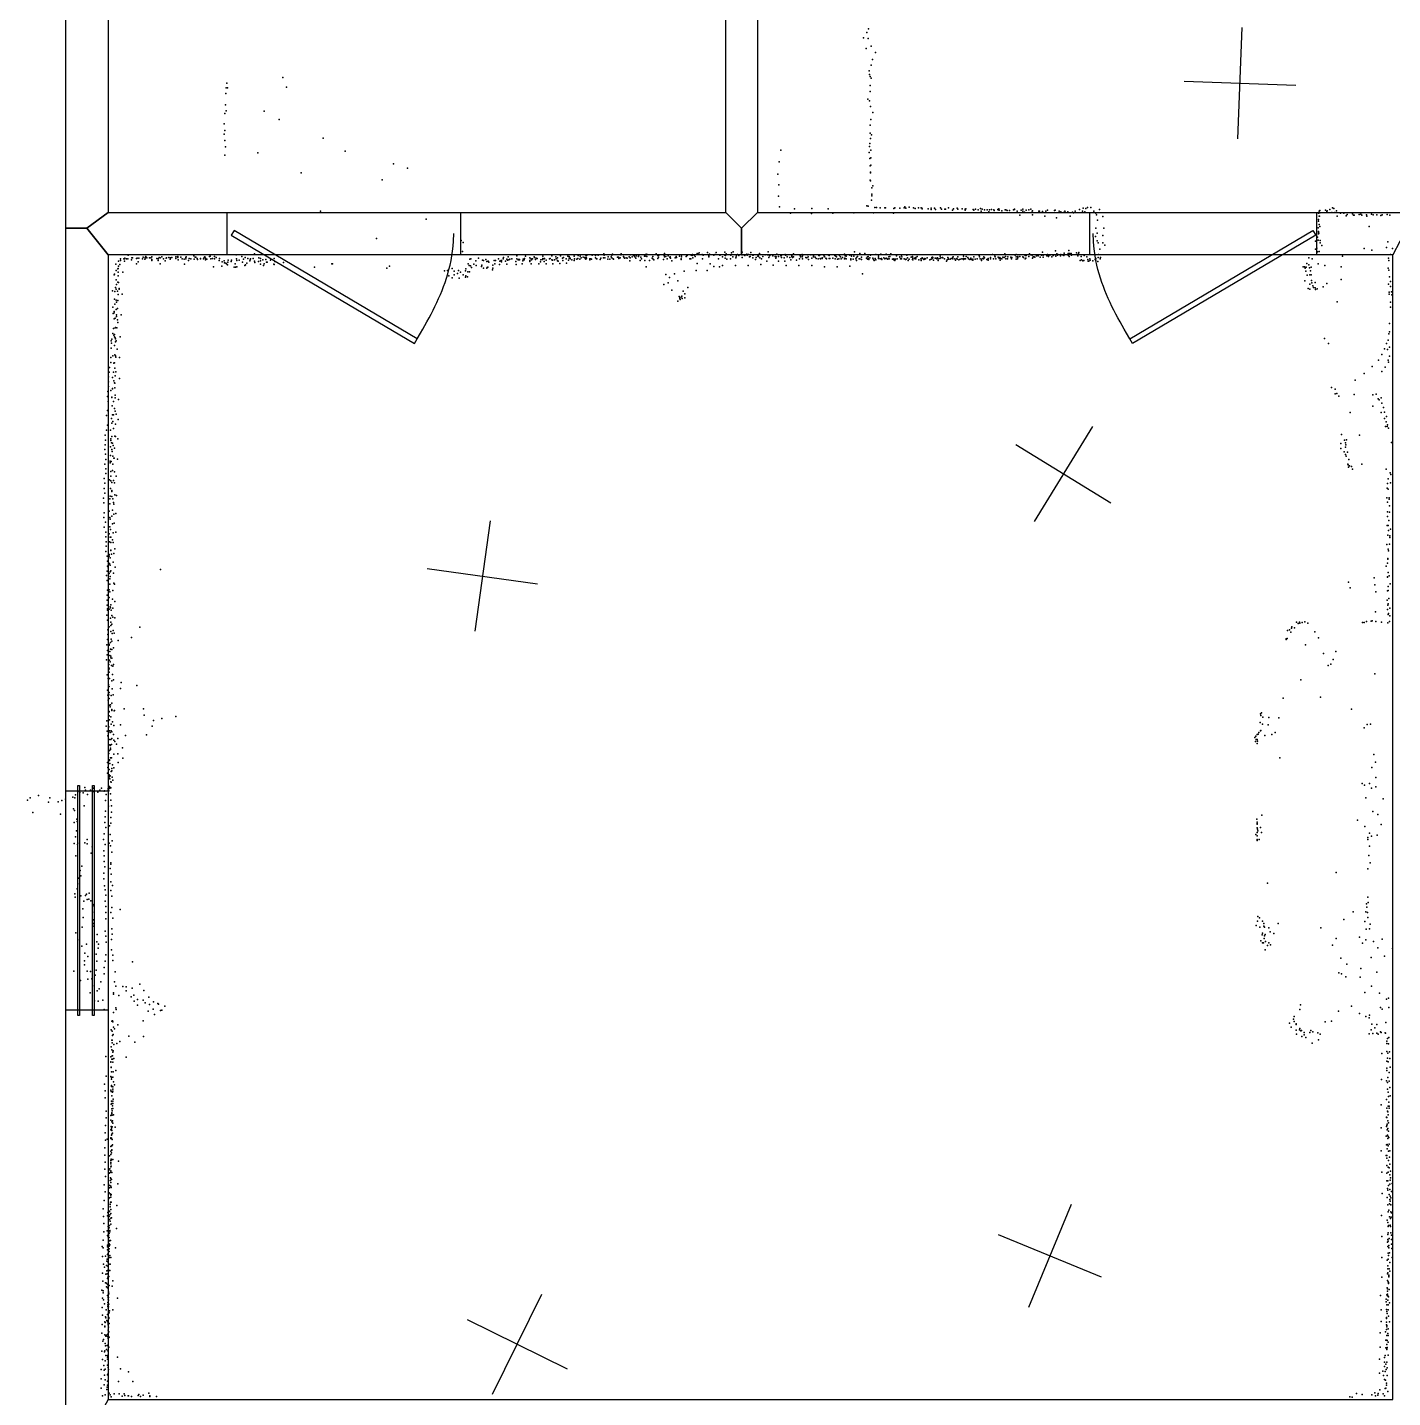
# Model space of a CAD drawing. Header units: millimetres. Extents: x -6189 to 5556, y -1270 to 18599.
# Drawn here: x -6189 to -1290, y 6472 to 11389 of the extents above; entities that cross this region are included whole.
import ezdxf

# ---------------------------------------------------------------- set-up
doc = ezdxf.new("R2010")
doc.units = ezdxf.units.MM
for name, color, linetype in [('DOORS', 7, 'Continuous'), ('P', 9, 'Continuous'), ('PANOS', 10, 'Continuous'), ('ROOMS', 1, 'Continuous'), ('WALLS', 3, 'Continuous'), ('WINDOWS', 6, 'Continuous')]:
    doc.layers.add(name, color=color, linetype=linetype)

# ---------------------------------------------------------------- blocks, each defined once
blk = doc.blocks.new('1-Standard_3D')
for points in [[(-403.982, 5.64828), (253.382, 394.931), (263.573, 377.722), (-393.791, -11.5606), (-403.982, 5.64828)], [(263.573, 377.722), (275.367, 357.142), (283.15, 343.495), (290.844, 329.879), (298.429, 316.269), (305.882, 302.642), (313.184, 288.973), (320.313, 275.239), (327.249, 261.416), (333.971, 247.479), (340.456, 233.405), (346.686, 219.17), (352.638, 204.75), (358.291, 190.121), (363.626, 175.258), (368.62, 160.139), (373.253, 144.738), (377.503, 129.032), (381.351, 112.998), (384.774, 96.6102), (387.752, 79.8457), (390.265, 62.6802), (392.29, 45.0899), (393.807, 27.0508), (395.085, -0.90191)]]:
    blk.add_lwpolyline(points)
blk = doc.blocks.new('1-Standard_4C')
for points in [[(-590, 42.9766), (589.999, 42.9766), (589.999, 32.9766), (-590, 32.9766), (-590, 42.9766)], [(-590.014, -44.0958), (589.985, -44.0958), (589.985, -54.0958), (-590.014, -54.0958), (-590.014, -44.0958)]]:
    blk.add_lwpolyline(points)

msp = doc.modelspace()

# ---------------------------------------------------------------- linework, layer by layer
at = {"layer": 'DOORS'}
for points in [[(-4634.42, 10572.75), (-5472.62, 10572.75), (-5472.62, 10725.15), (-4634.42, 10725.15), (-4634.42, 10572.75)], [(-2375.68, 10725.15), (-1562.88, 10725.15), (-1562.88, 10572.75), (-2375.68, 10572.75), (-2375.68, 10725.15)]]:
    msp.add_lwpolyline(points, dxfattribs=at)
at = {"layer": 'P'}
for p in [(-3176, 11371), (-3170, 11384), (-3188, 11352), (-3179, 11313), (-3172, 11349), (-3161, 11322), (-3156, 11274), (-3145, 11299), (-3168, 11233), (-3167, 11220), (-3164, 11213), (-3161, 11254), (-5476, 11172), (-5473, 11189), (-5471, 11172), (-5272, 11209), (-5259, 11175), (-3165, 11180), (-3161, 11207), (-5477, 11152), (-3173, 11131), (-3167, 11125), (-3164, 11159), (-5481, 11080), (-5478, 11111), (-5476, 11089), (-5339, 11088), (-3163, 11105), (-3155, 11084), (-5483, 11043), (-5481, 11019), (-5285, 11059), (-3164, 11038), (-3162, 11059), (-5483, 11006), (-5481, 10983), (-5127, 10991), (-3166, 10972), (-3164, 11010), (-3163, 10990), (-3160, 11004), (-5481, 10930), (-5478, 10960), (-5362, 10939), (-5048, 10945), (-3485, 10948), (-3168, 10940), (-3167, 10961), (-3166, 10919), (-3162, 10949), (-3162, 10921), (-4875, 10899), (-4825, 10884), (-3491, 10906), (-3164, 10892), (-3163, 10870), (-3162, 10894), (-5206, 10867), (-4916, 10842), (-3496, 10862), (-3492, 10824), (-3165, 10841), (-3163, 10867), (-3163, 10838), (-3155, 10821), (-3493, 10783), (-3160, 10769), (-3159, 10813), (-3159, 10785), (-3158, 10791), (-5137, 10730), (-3490, 10745), (-3450, 10722), (-3436, 10738), (-3375, 10721), (-3374, 10739), (-3315, 10738), (-3299, 10722), (-3223, 10723), (-3176, 10749), (-3172, 10747), (-3152, 10723), (-3148, 10743), (-3142, 10743), (-3129, 10742), (-3112, 10741), (-3110, 10741), (-3081, 10722), (-3079, 10739), (-3076, 10741), (-3058, 10740), (-3042, 10741), (-3040, 10745), (-3036, 10740), (-3024, 10744), (-3009, 10741), (-3003, 10739), (-2991, 10741), (-2982, 10741), (-2979, 10740), (-2978, 10738), (-2956, 10738), (-2946, 10740), (-2946, 10736), (-2934, 10740), (-2930, 10736), (-2912, 10742), (-2909, 10737), (-2897, 10737), (-2894, 10737), (-2883, 10741), (-2869, 10733), (-2865, 10738), (-2852, 10740), (-2850, 10737), (-2834, 10738), (-2824, 10737), (-2824, 10733), (-2821, 10738), (-2795, 10736), (-2793, 10733), (-2787, 10737), (-2777, 10734), (-2768, 10739), (-2766, 10730), (-2763, 10737), (-2754, 10734), (-2744, 10734), (-2739, 10727), (-2736, 10734), (-2729, 10736), (-2721, 10734), (-2720, 10732), (-2706, 10736), (-2705, 10734), (-2703, 10738), (-2701, 10733), (-2692, 10731), (-2680, 10734), (-2678, 10734), (-2673, 10732), (-2664, 10732), (-2650, 10734), (-2647, 10735), (-2646, 10737), (-2637, 10730), (-2637, 10730), (-2623, 10733), (-2617, 10737), (-2617, 10730), (-2611, 10726), (-2604, 10733), (-2595, 10734), (-2588, 10737), (-2583, 10730), (-2582, 10731), (-2559, 10730), (-2557, 10730), (-2546, 10728), (-2534, 10730), (-2528, 10733), (-2503, 10732), (-2500, 10733), (-2486, 10730), (-2480, 10727), (-2471, 10725), (-2466, 10729), (-2464, 10725), (-2455, 10727), (-2454, 10725), (-2438, 10726), (-2435, 10723), (-2429, 10729), (-2413, 10735), (-2403, 10729), (-2400, 10740), (-2394, 10727), (-2391, 10739), (-2384, 10743), (-2373, 10743), (-2362, 10730), (-2354, 10722), (-2341, 10736), (-1556, 10722), (-1553, 10730), (-1551, 10732), (-1551, 10723), (-1530, 10733), (-1525, 10728), (-1524, 10731), (-1515, 10735), (-1507, 10725), (-1505, 10741), (-1501, 10739), (-1497, 10725), (-1491, 10731), (-1476, 10722), (-1464, 10722), (-1433, 10720), (-4758, 10701), (-2627, 10715), (-2582, 10716), (-2538, 10711), (-2496, 10706), (-2447, 10712), (-2352, 10716), (-2348, 10697), (-2330, 10710), (-1556, 10699), (-1555, 10700), (-1555, 10693), (-1553, 10712), (-1553, 10682), (-1552, 10712), (-1551, 10675), (-1489, 10712), (-1456, 10713), (-1453, 10718), (-1430, 10715), (-1428, 10715), (-1410, 10718), (-1403, 10719), (-1400, 10715), (-1383, 10716), (-1382, 10711), (-1374, 10674), (-1365, 10719), (-1359, 10716), (-1346, 10716), (-1332, 10714), (-1327, 10716), (-1309, 10717), (-1300, 10715), (-4936, 10631), (-4632, 10624), (-2356, 10639), (-2355, 10669), (-2350, 10651), (-2350, 10623), (-2329, 10642), (-2326, 10669), (-1566, 10622), (-1559, 10636), (-1557, 10670), (-1557, 10625), (-1556, 10656), (-1556, 10648), (-1555, 10654), (-1554, 10651), (-1550, 10624), (-5440, 10573), (-5374, 10576), (-4628, 10585), (-4625, 10617), (-4120, 10576), (-4089, 10575), (-4059, 10573), (-4058, 10576), (-4026, 10573), (-3968, 10575), (-3965, 10574), (-3933, 10576), (-3902, 10578), (-3824, 10573), (-3804, 10573), (-3802, 10574), (-3785, 10578), (-3782, 10575), (-3778, 10580), (-3767, 10574), (-3748, 10581), (-3741, 10575), (-3721, 10574), (-3717, 10581), (-3701, 10573), (-3686, 10582), (-3685, 10573), (-3681, 10576), (-3662, 10580), (-3656, 10583), (-3646, 10573), (-3640, 10574), (-3625, 10573), (-3624, 10582), (-3620, 10573), (-3607, 10575), (-3601, 10574), (-3593, 10581), (-3562, 10577), (-3562, 10577), (-3541, 10573), (-3533, 10573), (-3531, 10583), (-3522, 10573), (-3500, 10575), (-3469, 10574), (-3463, 10573), (-3446, 10573), (-3439, 10576), (-3408, 10574), (-3388, 10573), (-3377, 10573), (-3315, 10573), (-3256, 10575), (-3221, 10583), (-3201, 10577), (-3183, 10578), (-3144, 10574), (-3126, 10575), (-3107, 10575), (-3090, 10576), (-2726, 10574), (-2681, 10576), (-2641, 10574), (-2593, 10576), (-2588, 10573), (-2546, 10582), (-2528, 10574), (-2499, 10587), (-2494, 10576), (-2491, 10574), (-2480, 10574), (-2468, 10579), (-2454, 10578), (-2452, 10577), (-2451, 10588), (-2448, 10577), (-2443, 10578), (-2424, 10580), (-2417, 10577), (-2416, 10581), (-2416, 10581), (-2346, 10616), (-2345, 10574), (-2340, 10593), (-2330, 10616), (-2322, 10607), (-1566, 10593), (-1562, 10597), (-1559, 10583), (-1553, 10585), (-1549, 10616), (-1543, 10606), (-1391, 10595), (-1364, 10589), (-1311, 10599), (-1307, 10619), (-1297, 10574), (-1290, 10596), (-5872, 10539), (-5863, 10524), (-5862, 10550), (-5862, 10532), (-5857, 10538), (-5855, 10559), (-5855, 10552), (-5843, 10559), (-5841, 10550), (-5840, 10558), (-5839, 10561), (-5833, 10559), (-5829, 10559), (-5827, 10571), (-5815, 10555), (-5814, 10562), (-5812, 10562), (-5798, 10560), (-5797, 10540), (-5795, 10561), (-5791, 10548), (-5789, 10561), (-5776, 10559), (-5774, 10564), (-5767, 10557), (-5766, 10563), (-5766, 10559), (-5764, 10567), (-5760, 10562), (-5751, 10562), (-5746, 10562), (-5743, 10556), (-5743, 10552), (-5742, 10566), (-5724, 10560), (-5720, 10559), (-5720, 10553), (-5716, 10563), (-5713, 10562), (-5712, 10540), (-5706, 10565), (-5706, 10565), (-5700, 10559), (-5694, 10551), (-5691, 10561), (-5690, 10562), (-5681, 10563), (-5677, 10557), (-5675, 10562), (-5671, 10563), (-5656, 10565), (-5656, 10560), (-5650, 10566), (-5649, 10567), (-5649, 10563), (-5648, 10555), (-5638, 10564), (-5633, 10558), (-5626, 10557), (-5625, 10539), (-5621, 10558), (-5620, 10563), (-5619, 10565), (-5611, 10553), (-5608, 10560), (-5602, 10558), (-5592, 10569), (-5590, 10557), (-5587, 10564), (-5585, 10564), (-5580, 10560), (-5579, 10556), (-5568, 10560), (-5568, 10558), (-5557, 10558), (-5555, 10563), (-5552, 10565), (-5550, 10561), (-5550, 10555), (-5545, 10557), (-5535, 10567), (-5533, 10568), (-5531, 10558), (-5525, 10560), (-5521, 10530), (-5518, 10567), (-5518, 10558), (-5511, 10563), (-5501, 10553), (-5500, 10560), (-5491, 10532), (-5490, 10548), (-5483, 10551), (-5482, 10544), (-5477, 10543), (-5474, 10541), (-5471, 10537), (-5470, 10547), (-5468, 10554), (-5458, 10549), (-5456, 10554), (-5447, 10529), (-5443, 10540), (-5442, 10529), (-5438, 10559), (-5437, 10552), (-5437, 10530), (-5429, 10554), (-5420, 10567), (-5417, 10546), (-5413, 10557), (-5413, 10557), (-5409, 10535), (-5408, 10563), (-5406, 10537), (-5401, 10543), (-5398, 10560), (-5391, 10551), (-5390, 10555), (-5388, 10559), (-5379, 10560), (-5374, 10550), (-5373, 10545), (-5360, 10549), (-5359, 10562), (-5353, 10551), (-5352, 10560), (-5352, 10539), (-5344, 10555), (-5342, 10534), (-5339, 10541), (-5333, 10556), (-5331, 10546), (-5329, 10547), (-5316, 10554), (-5305, 10539), (-5304, 10538), (-5303, 10560), (-5301, 10549), (-5270, 10545), (-5159, 10529), (-5096, 10541), (-5094, 10541), (-4899, 10525), (-4890, 10532), (-4665, 10524), (-4607, 10540), (-4603, 10535), (-4601, 10557), (-4599, 10533), (-4597, 10558), (-4595, 10527), (-4587, 10539), (-4580, 10551), (-4579, 10534), (-4570, 10561), (-4559, 10531), (-4558, 10536), (-4556, 10554), (-4552, 10552), (-4552, 10525), (-4544, 10556), (-4540, 10549), (-4540, 10525), (-4539, 10527), (-4536, 10529), (-4535, 10550), (-4533, 10546), (-4519, 10536), (-4519, 10525), (-4514, 10553), (-4511, 10541), (-4509, 10552), (-4498, 10559), (-4495, 10538), (-4493, 10550), (-4489, 10553), (-4487, 10553), (-4487, 10548), (-4481, 10559), (-4480, 10563), (-4473, 10550), (-4468, 10557), (-4468, 10539), (-4466, 10554), (-4464, 10565), (-4461, 10555), (-4458, 10557), (-4451, 10559), (-4436, 10549), (-4435, 10538), (-4433, 10569), (-4433, 10559), (-4428, 10555), (-4426, 10556), (-4426, 10555), (-4423, 10556), (-4423, 10555), (-4413, 10541), (-4411, 10551), (-4410, 10557), (-4406, 10555), (-4405, 10560), (-4401, 10568), (-4386, 10562), (-4386, 10553), (-4386, 10549), (-4381, 10558), (-4381, 10540), (-4380, 10555), (-4376, 10558), (-4370, 10565), (-4369, 10563), (-4366, 10556), (-4363, 10561), (-4360, 10560), (-4353, 10540), (-4348, 10548), (-4346, 10555), (-4340, 10556), (-4339, 10568), (-4339, 10560), (-4334, 10558), (-4334, 10549), (-4333, 10560), (-4327, 10554), (-4327, 10541), (-4315, 10558), (-4313, 10560), (-4307, 10569), (-4307, 10555), (-4304, 10554), (-4303, 10541), (-4297, 10555), (-4293, 10565), (-4291, 10558), (-4287, 10562), (-4287, 10552), (-4287, 10551), (-4284, 10550), (-4278, 10542), (-4276, 10569), (-4269, 10561), (-4267, 10553), (-4265, 10563), (-4255, 10559), (-4254, 10543), (-4250, 10568), (-4247, 10554), (-4245, 10567), (-4245, 10561), (-4241, 10561), (-4241, 10559), (-4235, 10555), (-4227, 10568), (-4227, 10553), (-4226, 10559), (-4217, 10557), (-4214, 10560), (-4212, 10570), (-4207, 10557), (-4205, 10568), (-4202, 10562), (-4195, 10564), (-4188, 10563), (-4187, 10560), (-4185, 10572), (-4185, 10557), (-4184, 10564), (-4183, 10561), (-4181, 10571), (-4171, 10558), (-4171, 10555), (-4167, 10558), (-4164, 10557), (-4162, 10571), (-4150, 10570), (-4150, 10562), (-4146, 10559), (-4145, 10559), (-4141, 10572), (-4134, 10556), (-4131, 10561), (-4122, 10562), (-4119, 10572), (-4117, 10562), (-4106, 10557), (-4105, 10565), (-4099, 10557), (-4094, 10565), (-4092, 10571), (-4091, 10562), (-4087, 10559), (-4085, 10557), (-4071, 10564), (-4068, 10564), (-4066, 10560), (-4062, 10562), (-4050, 10567), (-4048, 10564), (-4046, 10561), (-4040, 10562), (-4037, 10561), (-4029, 10566), (-4027, 10551), (-4026, 10562), (-4018, 10565), (-4014, 10570), (-4010, 10570), (-4009, 10566), (-4006, 10561), (-4003, 10569), (-3996, 10567), (-3995, 10572), (-3990, 10552), (-3988, 10564), (-3987, 10564), (-3985, 10559), (-3974, 10568), (-3973, 10553), (-3969, 10568), (-3968, 10530), (-3966, 10567), (-3956, 10553), (-3947, 10561), (-3945, 10567), (-3945, 10559), (-3941, 10555), (-3927, 10570), (-3926, 10560), (-3924, 10564), (-3923, 10571), (-3906, 10556), (-3904, 10570), (-3903, 10566), (-3898, 10567), (-3893, 10559), (-3889, 10569), (-3883, 10564), (-3882, 10566), (-3881, 10561), (-3876, 10551), (-3864, 10562), (-3861, 10567), (-3860, 10563), (-3849, 10568), (-3843, 10558), (-3843, 10556), (-3842, 10571), (-3841, 10566), (-3825, 10567), (-3821, 10570), (-3812, 10559), (-3808, 10558), (-3807, 10572), (-3803, 10570), (-3801, 10562), (-3796, 10572), (-3792, 10567), (-3785, 10542), (-3766, 10558), (-3764, 10572), (-3743, 10569), (-3743, 10565), (-3739, 10541), (-3726, 10571), (-3726, 10531), (-3709, 10558), (-3705, 10530), (-3704, 10572), (-3694, 10566), (-3694, 10535), (-3686, 10572), (-3685, 10561), (-3684, 10570), (-3679, 10557), (-3666, 10558), (-3664, 10571), (-3657, 10566), (-3648, 10534), (-3646, 10562), (-3645, 10565), (-3644, 10571), (-3636, 10572), (-3636, 10570), (-3624, 10563), (-3614, 10570), (-3606, 10571), (-3602, 10535), (-3598, 10566), (-3595, 10567), (-3586, 10572), (-3586, 10562), (-3584, 10572), (-3576, 10556), (-3573, 10563), (-3568, 10568), (-3566, 10572), (-3565, 10567), (-3561, 10562), (-3557, 10538), (-3554, 10559), (-3550, 10567), (-3535, 10550), (-3528, 10563), (-3527, 10572), (-3526, 10569), (-3514, 10569), (-3512, 10536), (-3505, 10567), (-3503, 10561), (-3502, 10566), (-3494, 10567), (-3493, 10550), (-3485, 10569), (-3483, 10572), (-3483, 10563), (-3473, 10562), (-3471, 10550), (-3468, 10572), (-3466, 10535), (-3462, 10565), (-3453, 10563), (-3449, 10555), (-3446, 10569), (-3446, 10567), (-3443, 10563), (-3440, 10566), (-3429, 10554), (-3420, 10534), (-3418, 10558), (-3416, 10570), (-3415, 10566), (-3409, 10572), (-3408, 10565), (-3407, 10569), (-3407, 10559), (-3395, 10563), (-3392, 10562), (-3387, 10565), (-3386, 10556), (-3374, 10561), (-3374, 10535), (-3368, 10570), (-3368, 10569), (-3368, 10565), (-3362, 10564), (-3358, 10560), (-3351, 10558), (-3349, 10571), (-3349, 10570), (-3346, 10570), (-3344, 10560), (-3343, 10558), (-3337, 10562), (-3337, 10560), (-3331, 10572), (-3329, 10565), (-3328, 10567), (-3328, 10530), (-3323, 10561), (-3321, 10558), (-3311, 10570), (-3311, 10560), (-3309, 10560), (-3298, 10561), (-3291, 10570), (-3290, 10558), (-3288, 10568), (-3285, 10566), (-3283, 10530), (-3282, 10557), (-3277, 10559), (-3274, 10570), (-3271, 10565), (-3269, 10559), (-3264, 10563), (-3256, 10559), (-3255, 10561), (-3254, 10569), (-3250, 10568), (-3250, 10558), (-3237, 10572), (-3237, 10532), (-3234, 10558), (-3234, 10555), (-3232, 10568), (-3226, 10557), (-3223, 10568), (-3216, 10559), (-3213, 10563), (-3213, 10553), (-3210, 10567), (-3204, 10558), (-3202, 10559), (-3195, 10564), (-3195, 10556), (-3178, 10561), (-3174, 10565), (-3174, 10557), (-3172, 10567), (-3170, 10560), (-3169, 10556), (-3166, 10562), (-3163, 10572), (-3155, 10561), (-3152, 10556), (-3150, 10553), (-3146, 10560), (-3144, 10555), (-3135, 10562), (-3135, 10560), (-3134, 10568), (-3128, 10559), (-3124, 10560), (-3122, 10556), (-3115, 10562), (-3112, 10559), (-3107, 10561), (-3105, 10560), (-3102, 10557), (-3098, 10558), (-3097, 10565), (-3096, 10559), (-3094, 10567), (-3084, 10557), (-3080, 10558), (-3080, 10555), (-3076, 10553), (-3073, 10557), (-3070, 10569), (-3067, 10558), (-3058, 10565), (-3058, 10564), (-3056, 10559), (-3054, 10559), (-3052, 10571), (-3052, 10558), (-3051, 10565), (-3043, 10559), (-3038, 10556), (-3035, 10557), (-3033, 10572), (-3030, 10562), (-3028, 10552), (-3024, 10557), (-3017, 10564), (-3013, 10567), (-3012, 10556), (-3011, 10561), (-3011, 10555), (-3005, 10561), (-3003, 10558), (-3001, 10558), (-3000, 10563), (-2996, 10567), (-2990, 10555), (-2983, 10559), (-2982, 10559), (-2982, 10552), (-2981, 10558), (-2978, 10562), (-2976, 10560), (-2972, 10556), (-2969, 10557), (-2968, 10560), (-2966, 10558), (-2960, 10562), (-2950, 10555), (-2945, 10557), (-2943, 10563), (-2941, 10564), (-2941, 10560), (-2940, 10563), (-2937, 10554), (-2931, 10561), (-2929, 10561), (-2925, 10558), (-2923, 10562), (-2921, 10559), (-2920, 10553), (-2915, 10560), (-2913, 10568), (-2911, 10562), (-2905, 10563), (-2904, 10562), (-2898, 10558), (-2898, 10558), (-2890, 10550), (-2888, 10555), (-2886, 10563), (-2885, 10561), (-2883, 10557), (-2877, 10557), (-2874, 10560), (-2869, 10561), (-2868, 10564), (-2868, 10558), (-2866, 10566), (-2861, 10558), (-2858, 10554), (-2854, 10560), (-2852, 10557), (-2850, 10566), (-2846, 10555), (-2842, 10557), (-2835, 10559), (-2830, 10568), (-2830, 10560), (-2830, 10558), (-2829, 10556), (-2826, 10558), (-2822, 10559), (-2820, 10567), (-2814, 10563), (-2811, 10559), (-2807, 10556), (-2803, 10561), (-2801, 10556), (-2796, 10557), (-2796, 10554), (-2793, 10565), (-2788, 10557), (-2781, 10559), (-2773, 10570), (-2772, 10565), (-2770, 10558), (-2765, 10557), (-2765, 10552), (-2760, 10560), (-2758, 10558), (-2756, 10565), (-2754, 10562), (-2746, 10556), (-2741, 10560), (-2741, 10558), (-2741, 10554), (-2733, 10559), (-2732, 10563), (-2722, 10559), (-2717, 10568), (-2716, 10565), (-2713, 10559), (-2705, 10564), (-2702, 10560), (-2699, 10563), (-2698, 10554), (-2696, 10560), (-2692, 10559), (-2688, 10564), (-2684, 10563), (-2679, 10567), (-2677, 10559), (-2671, 10559), (-2670, 10566), (-2660, 10564), (-2659, 10562), (-2657, 10558), (-2656, 10563), (-2644, 10571), (-2641, 10565), (-2640, 10557), (-2636, 10558), (-2634, 10567), (-2634, 10563), (-2627, 10567), (-2616, 10566), (-2614, 10563), (-2608, 10570), (-2608, 10559), (-2606, 10561), (-2604, 10570), (-2595, 10567), (-2583, 10571), (-2582, 10561), (-2580, 10566), (-2576, 10565), (-2574, 10564), (-2567, 10569), (-2566, 10571), (-2562, 10569), (-2554, 10564), (-2549, 10572), (-2544, 10564), (-2543, 10572), (-2530, 10569), (-2526, 10571), (-2525, 10567), (-2520, 10572), (-2513, 10565), (-2508, 10570), (-2507, 10572), (-2498, 10568), (-2492, 10572), (-2481, 10569), (-2472, 10571), (-2470, 10570), (-2454, 10571), (-2450, 10567), (-2442, 10571), (-2419, 10569), (-2411, 10552), (-2407, 10567), (-2406, 10555), (-2401, 10551), (-2398, 10553), (-2396, 10570), (-2387, 10565), (-2383, 10556), (-2382, 10550), (-2380, 10550), (-2376, 10559), (-2375, 10554), (-2365, 10551), (-2357, 10556), (-2355, 10560), (-2354, 10554), (-2347, 10549), (-2346, 10563), (-2339, 10558), (-2338, 10563), (-1610, 10530), (-1606, 10530), (-1603, 10525), (-1600, 10528), (-1597, 10542), (-1590, 10562), (-1590, 10537), (-1588, 10526), (-1582, 10529), (-1578, 10558), (-1557, 10540), (-1533, 10534), (-1474, 10530), (-1469, 10568), (-1305, 10525), (-1304, 10561), (-1303, 10552), (-5878, 10501), (-5877, 10503), (-5871, 10517), (-5870, 10483), (-5864, 10522), (-5864, 10475), (-5863, 10510), (-5863, 10497), (-5862, 10474), (-5847, 10511), (-4692, 10515), (-4681, 10517), (-4676, 10498), (-4664, 10490), (-4658, 10514), (-4657, 10501), (-4646, 10506), (-4642, 10517), (-4640, 10489), (-4635, 10510), (-4625, 10501), (-4617, 10515), (-4617, 10493), (-4616, 10523), (-4615, 10497), (-4609, 10494), (-4608, 10512), (-4602, 10512), (-4520, 10519), (-3898, 10502), (-3885, 10491), (-3867, 10505), (-3855, 10479), (-3832, 10514), (-3789, 10517), (-3749, 10516), (-3192, 10505), (-1604, 10480), (-1601, 10514), (-1596, 10500), (-1587, 10501), (-1584, 10515), (-1582, 10501), (-1581, 10481), (-1567, 10474), (-1474, 10484), (-1303, 10518), (-1301, 10494), (-1297, 10477), (-5884, 10444), (-5875, 10441), (-5873, 10455), (-5871, 10449), (-5869, 10466), (-5866, 10442), (-5863, 10431), (-5860, 10452), (-5860, 10450), (-5849, 10432), (-3905, 10466), (-3889, 10472), (-3876, 10446), (-3840, 10425), (-3835, 10442), (-3830, 10433), (-3819, 10455), (-1593, 10452), (-1587, 10467), (-1587, 10450), (-1579, 10472), (-1576, 10462), (-1573, 10456), (-1567, 10454), (-1566, 10448), (-1560, 10451), (-1539, 10458), (-1526, 10470), (-1304, 10468), (-1302, 10439), (-1302, 10432), (-1297, 10459), (-1294, 10440), (-1292, 10429), (-5882, 10385), (-5876, 10414), (-5875, 10396), (-5871, 10376), (-5870, 10410), (-5869, 10403), (-5866, 10380), (-5865, 10409), (-3855, 10406), (-3850, 10423), (-3848, 10416), (-3847, 10420), (-3846, 10412), (-3841, 10422), (-3839, 10416), (-3830, 10419), (-1489, 10404), (-1297, 10403), (-1297, 10385), (-5881, 10362), (-5878, 10369), (-5878, 10365), (-5878, 10343), (-5874, 10345), (-5869, 10358), (-5869, 10352), (-5866, 10340), (-5865, 10330), (-5852, 10357), (-5883, 10290), (-5880, 10308), (-5879, 10284), (-5876, 10287), (-5876, 10279), (-5874, 10311), (-5873, 10312), (-5868, 10311), (-5856, 10279), (-1303, 10289), (-1301, 10326), (-1301, 10297), (-5888, 10264), (-5888, 10238), (-5887, 10256), (-5886, 10270), (-5877, 10247), (-5874, 10275), (-5873, 10271), (-5873, 10261), (-5871, 10264), (-5867, 10234), (-1534, 10272), (-1520, 10255), (-1318, 10235), (-1312, 10255), (-1308, 10233), (-1305, 10267), (-1301, 10242), (-5890, 10204), (-5890, 10186), (-5883, 10210), (-5879, 10184), (-5878, 10185), (-5876, 10185), (-5875, 10214), (-5873, 10210), (-5872, 10205), (-5859, 10204), (-1340, 10195), (-1328, 10215), (-1305, 10195), (-1304, 10188), (-1301, 10209), (-5898, 10135), (-5895, 10152), (-5894, 10169), (-5884, 10133), (-5880, 10152), (-5875, 10166), (-5874, 10138), (-5872, 10153), (-1392, 10147), (-1363, 10172), (-1328, 10154), (-1316, 10170), (-5900, 10082), (-5898, 10117), (-5898, 10100), (-5889, 10086), (-5884, 10093), (-5884, 10092), (-5879, 10120), (-5877, 10113), (-5875, 10112), (-5875, 10096), (-5859, 10129), (-1509, 10097), (-1496, 10091), (-1424, 10123), (-5901, 10064), (-5899, 10047), (-5886, 10062), (-5886, 10061), (-5880, 10047), (-5874, 10069), (-5874, 10060), (-5862, 10054), (-1496, 10074), (-1490, 10075), (-1483, 10066), (-1427, 10072), (-1361, 10070), (-1349, 10073), (-1341, 10056), (-1338, 10052), (-1331, 10060), (-1328, 10041), (-5905, 9996), (-5901, 10014), (-5887, 9986), (-5885, 10031), (-5884, 9999), (-5880, 9999), (-5876, 10021), (-5874, 10012), (-5870, 10001), (-1442, 10007), (-1361, 10030), (-1330, 10007), (-1322, 10025), (-1319, 10008), (-1319, 9985), (-1311, 9992), (-5905, 9943), (-5901, 9961), (-5891, 9943), (-5886, 9969), (-5883, 9975), (-5880, 9950), (-5873, 9965), (-5863, 9982), (-1315, 9957), (-1313, 9974), (-1309, 9957), (-1308, 9963), (-1304, 9951), (-5910, 9926), (-5910, 9891), (-5909, 9908), (-5891, 9884), (-5890, 9913), (-5890, 9906), (-5887, 9898), (-5886, 9921), (-5884, 9897), (-5881, 9889), (-5875, 9922), (-5873, 9921), (-5865, 9913), (-1475, 9896), (-1473, 9928), (-1462, 9908), (-1459, 9898), (-1457, 9891), (-1455, 9909), (-1408, 9926), (-1294, 9899), (-5911, 9874), (-5909, 9857), (-5907, 9838), (-5891, 9853), (-5886, 9874), (-5885, 9867), (-5882, 9850), (-5879, 9843), (-5878, 9843), (-5876, 9879), (-5866, 9840), (-1475, 9878), (-1463, 9866), (-1459, 9883), (-1458, 9856), (-1456, 9850), (-1451, 9865), (-1446, 9838), (-5911, 9821), (-5908, 9788), (-5907, 9805), (-5892, 9832), (-5892, 9826), (-5890, 9795), (-5888, 9831), (-5884, 9799), (-5883, 9821), (-5877, 9794), (-1450, 9821), (-1449, 9819), (-1448, 9811), (-1444, 9816), (-1437, 9813), (-1434, 9804), (-1400, 9821), (-1313, 9803), (-1298, 9790), (-5914, 9770), (-5911, 9753), (-5894, 9765), (-5889, 9779), (-5889, 9762), (-5886, 9756), (-5880, 9763), (-5876, 9754), (-5870, 9778), (-1308, 9752), (-1306, 9769), (-1297, 9755), (-1296, 9784), (-5916, 9700), (-5913, 9734), (-5911, 9717), (-5893, 9697), (-5892, 9707), (-5891, 9734), (-5886, 9727), (-5886, 9723), (-5886, 9706), (-5882, 9697), (-5875, 9711), (-5869, 9709), (-1310, 9701), (-1309, 9735), (-1306, 9732), (-1302, 9701), (-1302, 9696), (-5915, 9683), (-5913, 9647), (-5895, 9653), (-5893, 9679), (-5884, 9656), (-5880, 9684), (-5879, 9678), (-5879, 9642), (-5872, 9644), (-1308, 9685), (-1308, 9651), (-1301, 9672), (-1301, 9649), (-5915, 9630), (-5913, 9596), (-5909, 9613), (-5893, 9630), (-5893, 9597), (-5892, 9624), (-5886, 9635), (-5884, 9607), (-5878, 9610), (-1309, 9602), (-1308, 9634), (-1306, 9601), (-1303, 9619), (-5907, 9578), (-5907, 9561), (-5906, 9543), (-5895, 9571), (-5894, 9543), (-5892, 9559), (-5891, 9587), (-5890, 9560), (-5890, 9540), (-5884, 9550), (-5881, 9575), (-5881, 9540), (-5872, 9578), (-1307, 9567), (-1304, 9584), (-1300, 9564), (-1299, 9558), (-1297, 9588), (-5907, 9508), (-5906, 9527), (-5903, 9491), (-5896, 9497), (-5895, 9491), (-5890, 9513), (-5890, 9512), (-5887, 9499), (-5879, 9501), (-5875, 9518), (-1310, 9533), (-1306, 9517), (-1304, 9510), (-1301, 9534), (-5902, 9456), (-5901, 9473), (-5899, 9450), (-5896, 9464), (-5894, 9465), (-5892, 9485), (-5892, 9459), (-5881, 9470), (-5874, 9452), (-5711, 9443), (-1313, 9456), (-1308, 9466), (-1307, 9483), (-1307, 9480), (-5905, 9422), (-5903, 9438), (-5903, 9404), (-5895, 9429), (-5893, 9410), (-5892, 9435), (-5892, 9418), (-5890, 9439), (-5880, 9430), (-5879, 9395), (-1448, 9398), (-1356, 9414), (-1308, 9417), (-1308, 9416), (-1306, 9433), (-1302, 9421), (-5903, 9351), (-5901, 9369), (-5895, 9371), (-5895, 9343), (-5893, 9391), (-5893, 9363), (-5882, 9368), (-5876, 9391), (-1442, 9378), (-1353, 9388), (-1350, 9363), (-1308, 9367), (-1306, 9383), (-1305, 9368), (-1298, 9392), (-5903, 9334), (-5903, 9316), (-5902, 9298), (-5901, 9302), (-5896, 9301), (-5892, 9310), (-5891, 9306), (-5889, 9317), (-5888, 9297), (-5884, 9337), (-5883, 9305), (-5875, 9329), (-1309, 9333), (-1308, 9300), (-1307, 9316), (-1305, 9320), (-1303, 9340), (-1300, 9305), (-5904, 9280), (-5902, 9262), (-5891, 9269), (-5890, 9255), (-5886, 9278), (-5886, 9247), (-5883, 9273), (-5875, 9270), (-1634, 9254), (-1629, 9250), (-1624, 9255), (-1622, 9251), (-1614, 9253), (-1605, 9256), (-1594, 9251), (-1397, 9253), (-1392, 9253), (-1383, 9257), (-1366, 9258), (-1363, 9259), (-1351, 9291), (-1350, 9257), (-1329, 9255), (-1307, 9252), (-1305, 9282), (-1304, 9286), (-1301, 9257), (-1300, 9277), (-5900, 9227), (-5900, 9210), (-5895, 9238), (-5890, 9221), (-5889, 9242), (-5885, 9214), (-5881, 9224), (-5878, 9215), (-5816, 9200), (-5786, 9237), (-1668, 9196), (-1667, 9224), (-1660, 9227), (-1655, 9219), (-1652, 9233), (-1651, 9238), (-1642, 9234), (-1569, 9220), (-1556, 9198), (-5904, 9173), (-5902, 9192), (-5902, 9153), (-5896, 9175), (-5895, 9172), (-5893, 9149), (-5891, 9182), (-5891, 9158), (-5888, 9194), (-5886, 9186), (-5886, 9156), (-5880, 9162), (-5863, 9189), (-1672, 9195), (-1671, 9192), (-1602, 9173), (-1493, 9149), (-5905, 9119), (-5903, 9137), (-5897, 9103), (-5894, 9118), (-5893, 9135), (-5892, 9112), (-5890, 9133), (-5889, 9126), (-5887, 9099), (-5886, 9125), (-5880, 9103), (-1538, 9142), (-1521, 9099), (-1511, 9104), (-1503, 9121), (-5903, 9065), (-5899, 9052), (-5897, 9085), (-5896, 9075), (-5895, 9089), (-5894, 9052), (-5884, 9067), (-5883, 9096), (-1353, 9069), (-5901, 9010), (-5898, 9031), (-5895, 9024), (-5895, 9002), (-5886, 9044), (-5885, 9015), (-5880, 9047), (-5855, 9017), (-5852, 9038), (-5796, 9027), (-1619, 9047), (-5900, 8993), (-5899, 8975), (-5897, 8994), (-5895, 8980), (-5894, 8957), (-5892, 8951), (-5891, 8958), (-5888, 8991), (-5886, 8964), (-5881, 8994), (-1682, 8982), (-1548, 8985), (-5896, 8918), (-5895, 8934), (-5895, 8933), (-5894, 8904), (-5889, 8915), (-5886, 8941), (-5886, 8937), (-5878, 8936), (-5877, 8938), (-5842, 8943), (-5772, 8944), (-5770, 8921), (-5737, 8901), (-5706, 8909), (-5656, 8916), (-1764, 8925), (-1763, 8920), (-1760, 8929), (-1755, 8913), (-1734, 8912), (-1698, 8911), (-1437, 8942), (-5906, 8881), (-5904, 8900), (-5903, 8863), (-5900, 8863), (-5897, 8879), (-5894, 8865), (-5892, 8859), (-5888, 8889), (-5888, 8864), (-5886, 8861), (-5884, 8897), (-5879, 8884), (-5855, 8886), (-5741, 8881), (-1772, 8853), (-1770, 8859), (-1765, 8895), (-1765, 8894), (-1764, 8864), (-1762, 8866), (-1757, 8889), (-1736, 8886), (-1711, 8859), (-1391, 8875), (-1381, 8887), (-1369, 8888), (-5900, 8846), (-5895, 8833), (-5893, 8814), (-5892, 8812), (-5889, 8834), (-5887, 8815), (-5886, 8837), (-5880, 8851), (-5879, 8831), (-5875, 8826), (-5869, 8817), (-5865, 8837), (-5848, 8804), (-5837, 8848), (-5762, 8850), (-1784, 8841), (-1781, 8826), (-1780, 8845), (-1779, 8833), (-1776, 8834), (-1776, 8819), (-1775, 8851), (-1774, 8828), (-1748, 8848), (-1723, 8851), (-5897, 8793), (-5897, 8783), (-5894, 8794), (-5894, 8760), (-5894, 8758), (-5891, 8802), (-5891, 8798), (-5891, 8768), (-5887, 8768), (-5879, 8781), (-5864, 8782), (-5846, 8767), (-1694, 8768), (-1357, 8779), (-5901, 8751), (-5901, 8713), (-5900, 8733), (-5896, 8707), (-5895, 8726), (-5893, 8747), (-5888, 8719), (-5886, 8729), (-5886, 8721), (-5884, 8742), (-5879, 8732), (-5863, 8751), (-1364, 8733), (-1351, 8752), (-5983, 8661), (-5953, 8659), (-5923, 8659), (-5899, 8657), (-5897, 8696), (-5897, 8662), (-5894, 8701), (-5894, 8665), (-5894, 8658), (-5893, 8692), (-5893, 8660), (-5892, 8703), (-5890, 8660), (-5889, 8681), (-5888, 8680), (-5885, 8698), (-5883, 8687), (-1399, 8676), (-1390, 8670), (-1373, 8675), (-1365, 8659), (-1350, 8697), (-1350, 8663), (-6189, 8616), (-6179, 8624), (-6149, 8632), (-6113, 8609), (-6109, 8624), (-6078, 8610), (-6065, 8615), (-6052, 8619), (-6026, 8627), (-6019, 8624), (-6016, 8635), (-6008, 8646), (-6001, 8643), (-5989, 8642), (-5980, 8652), (-5973, 8636), (-5962, 8652), (-5953, 8647), (-5936, 8644), (-5929, 8651), (-5914, 8648), (-5912, 8649), (-5909, 8615), (-5906, 8636), (-5899, 8653), (-5897, 8649), (-5891, 8638), (-5889, 8616), (-1385, 8624), (-1323, 8620), (-6169, 8572), (-6070, 8565), (-6023, 8585), (-6020, 8579), (-5985, 8595), (-5909, 8576), (-5898, 8594), (-5887, 8595), (-5887, 8573), (-1759, 8562), (-1361, 8575), (-1343, 8564), (-6021, 8535), (-6012, 8548), (-6011, 8539), (-5911, 8536), (-5910, 8556), (-5907, 8518), (-5894, 8524), (-5890, 8554), (-5889, 8533), (-1777, 8547), (-1775, 8537), (-1775, 8532), (-1775, 8529), (-1775, 8516), (-1774, 8512), (-1764, 8518), (-1415, 8544), (-1389, 8521), (-1331, 8528), (-6021, 8460), (-6016, 8484), (-6013, 8506), (-6008, 8461), (-5983, 8463), (-5975, 8475), (-5974, 8459), (-5916, 8475), (-5913, 8495), (-5896, 8461), (-5892, 8493), (-5885, 8470), (-1780, 8493), (-1776, 8488), (-1776, 8475), (-1776, 8471), (-1775, 8500), (-1773, 8506), (-1768, 8475), (-1760, 8500), (-1378, 8482), (-1378, 8474), (-1372, 8497), (-1365, 8486), (-1345, 8490), (-6015, 8416), (-6009, 8456), (-5960, 8425), (-5957, 8448), (-5915, 8434), (-5913, 8416), (-5910, 8457), (-5891, 8452), (-5886, 8429), (-1375, 8417), (-1372, 8450), (-6000, 8363), (-5994, 8379), (-5913, 8396), (-5911, 8377), (-5892, 8371), (-5890, 8391), (-5889, 8386), (-1378, 8369), (-1370, 8391), (-6006, 8336), (-6002, 8316), (-5997, 8344), (-5915, 8354), (-5915, 8333), (-5889, 8323), (-5888, 8350), (-1739, 8318), (-1492, 8356), (-6019, 8280), (-6018, 8268), (-6011, 8297), (-5997, 8272), (-5981, 8273), (-5977, 8278), (-5967, 8282), (-5912, 8308), (-5910, 8294), (-5907, 8275), (-5889, 8292), (-5886, 8271), (-5884, 8309), (-1378, 8268), (-5990, 8226), (-5986, 8253), (-5975, 8259), (-5968, 8260), (-5961, 8255), (-5951, 8241), (-5950, 8237), (-5949, 8214), (-5910, 8253), (-5907, 8234), (-5907, 8212), (-5890, 8213), (-5886, 8231), (-5856, 8223), (-1431, 8215), (-1386, 8215), (-1383, 8244), (-1382, 8232), (-1380, 8212), (-1377, 8248), (-5989, 8195), (-5953, 8186), (-5953, 8173), (-5951, 8163), (-5908, 8190), (-5882, 8192), (-1779, 8166), (-1774, 8181), (-1773, 8198), (-1767, 8193), (-1756, 8181), (-1752, 8173), (-1752, 8163), (-1700, 8173), (-1465, 8188), (-1389, 8180), (-1378, 8194), (-1370, 8171), (-6015, 8140), (-6002, 8115), (-5993, 8160), (-5939, 8133), (-5910, 8146), (-5907, 8128), (-5887, 8116), (-5886, 8154), (-5885, 8135), (-1766, 8160), (-1758, 8132), (-1757, 8138), (-1750, 8119), (-1749, 8160), (-1749, 8129), (-1747, 8133), (-1734, 8157), (-1729, 8143), (-1716, 8137), (-1547, 8158), (-1492, 8119), (-1408, 8124), (-1385, 8114), (-1384, 8153), (-1372, 8154), (-1327, 8117), (-5994, 8092), (-5983, 8066), (-5977, 8099), (-5940, 8107), (-5935, 8084), (-5934, 8099), (-5906, 8106), (-5887, 8079), (-1763, 8111), (-1756, 8104), (-1753, 8104), (-1747, 8079), (-1746, 8108), (-1739, 8094), (-1734, 8104), (-1728, 8096), (-1505, 8095), (-1397, 8102), (-1358, 8109), (-1342, 8086), (-1290, 8083), (-5984, 8039), (-5984, 8025), (-5972, 8055), (-5942, 8063), (-5940, 8038), (-5910, 8038), (-5908, 8061), (-5883, 8059), (-5882, 8040), (-5812, 8036), (-1475, 8049), (-1454, 8027), (-1366, 8051), (-1318, 8056), (-6022, 8002), (-5998, 7968), (-5974, 8002), (-5972, 7973), (-5963, 8001), (-5958, 7975), (-5946, 7988), (-5942, 8006), (-5914, 8015), (-5914, 7992), (-5874, 8000), (-1482, 7996), (-1473, 7993), (-1457, 7982), (-1406, 7980), (-1404, 8011), (-1346, 7999), (-5964, 7924), (-5955, 7949), (-5939, 7932), (-5932, 7938), (-5925, 7964), (-5880, 7924), (-5880, 7920), (-5876, 7964), (-5872, 7948), (-5847, 7947), (-5834, 7946), (-5834, 7931), (-5813, 7941), (-5786, 7955), (-5771, 7933), (-1389, 7925), (-1365, 7948), (-1337, 7923), (-5948, 7895), (-5935, 7894), (-5918, 7898), (-5872, 7871), (-5861, 7915), (-5817, 7910), (-5807, 7916), (-5806, 7894), (-5794, 7900), (-5794, 7880), (-5774, 7898), (-5766, 7888), (-5753, 7909), (-5751, 7882), (-5737, 7892), (-5721, 7886), (-5719, 7883), (-5696, 7876), (-1620, 7881), (-1437, 7876), (-1333, 7872), (-1311, 7902), (-1304, 7905), (-1303, 7872), (-5914, 7864), (-5886, 7823), (-5884, 7824), (-5882, 7820), (-5880, 7854), (-5870, 7864), (-5773, 7824), (-5756, 7858), (-5738, 7866), (-5733, 7847), (-5711, 7861), (-5707, 7862), (-1645, 7830), (-1643, 7839), (-1643, 7821), (-1623, 7864), (-1532, 7820), (-1509, 7822), (-1484, 7859), (-1408, 7850), (-1385, 7839), (-1374, 7834), (-1372, 7844), (-1327, 7866), (-5888, 7791), (-5885, 7787), (-5884, 7771), (-5881, 7775), (-5880, 7801), (-5877, 7795), (-5864, 7809), (-1659, 7815), (-1653, 7801), (-1636, 7813), (-1635, 7811), (-1635, 7790), (-1634, 7776), (-1624, 7791), (-1623, 7796), (-1619, 7788), (-1617, 7789), (-1607, 7782), (-1607, 7773), (-1586, 7782), (-1583, 7789), (-1576, 7784), (-1558, 7781), (-1549, 7776), (-1374, 7777), (-1366, 7792), (-1364, 7812), (-1360, 7778), (-1353, 7799), (-1346, 7811), (-1346, 7780), (-1341, 7776), (-1333, 7784), (-1331, 7782), (-1316, 7781), (-1315, 7779), (-1314, 7818), (-5888, 7731), (-5886, 7754), (-5885, 7754), (-5885, 7745), (-5879, 7739), (-5868, 7743), (-5857, 7750), (-5825, 7769), (-5804, 7747), (-5772, 7767), (-1615, 7767), (-1601, 7764), (-1578, 7744), (-1555, 7756), (-1310, 7751), (-1310, 7742), (-1308, 7760), (-1304, 7741), (-1303, 7764), (-5907, 7696), (-5890, 7695), (-5890, 7676), (-5889, 7677), (-5886, 7720), (-5886, 7686), (-5885, 7698), (-5884, 7698), (-5884, 7686), (-5883, 7676), (-5882, 7711), (-5881, 7716), (-5879, 7689), (-5835, 7693), (-1328, 7706), (-1310, 7714), (-1310, 7679), (-1308, 7690), (-1307, 7708), (-1305, 7677), (-1301, 7712), (-1300, 7688), (-5906, 7625), (-5890, 7624), (-5888, 7658), (-5888, 7656), (-5887, 7641), (-5881, 7641), (-5872, 7645), (-1310, 7654), (-1310, 7645), (-1302, 7638), (-1298, 7657), (-5912, 7596), (-5910, 7573), (-5889, 7575), (-5887, 7620), (-5887, 7614), (-5887, 7592), (-5887, 7588), (-5883, 7621), (-5883, 7587), (-5883, 7578), (-5880, 7605), (-5877, 7594), (-1329, 7613), (-1311, 7608), (-1308, 7602), (-1308, 7578), (-1307, 7620), (-1302, 7607), (-1299, 7585), (-5910, 7548), (-5888, 7570), (-5888, 7525), (-5887, 7536), (-5886, 7555), (-5886, 7527), (-5884, 7568), (-5883, 7571), (-5883, 7527), (-5882, 7536), (-5881, 7543), (-1312, 7542), (-1306, 7568), (-1304, 7552), (-1303, 7532), (-1298, 7555), (-5906, 7500), (-5906, 7476), (-5889, 7484), (-5888, 7485), (-5886, 7508), (-5886, 7493), (-5886, 7491), (-5885, 7501), (-5885, 7485), (-5884, 7519), (-5883, 7509), (-5880, 7486), (-1331, 7522), (-1312, 7478), (-1311, 7477), (-1310, 7510), (-1310, 7477), (-1308, 7499), (-1307, 7497), (-1306, 7518), (-1305, 7486), (-1302, 7517), (-1302, 7510), (-5909, 7448), (-5890, 7467), (-5889, 7432), (-5888, 7444), (-5887, 7439), (-5887, 7432), (-5886, 7461), (-5886, 7430), (-5885, 7443), (-5884, 7465), (-5883, 7457), (-5874, 7442), (-1330, 7440), (-1311, 7444), (-1310, 7448), (-1309, 7453), (-1309, 7432), (-1307, 7465), (-1307, 7437), (-1304, 7458), (-1304, 7428), (-5910, 7422), (-5909, 7396), (-5903, 7399), (-5889, 7404), (-5889, 7402), (-5887, 7414), (-5887, 7403), (-5886, 7417), (-5885, 7398), (-5884, 7421), (-5884, 7379), (-1313, 7410), (-1312, 7379), (-1309, 7380), (-1308, 7414), (-1307, 7402), (-1306, 7409), (-1303, 7405), (-1302, 7381), (-5911, 7368), (-5911, 7342), (-5894, 7339), (-5890, 7344), (-5889, 7373), (-5889, 7356), (-5888, 7327), (-5887, 7375), (-5887, 7350), (-5886, 7375), (-5886, 7361), (-5886, 7360), (-5886, 7360), (-1330, 7357), (-1313, 7341), (-1310, 7341), (-1310, 7331), (-1309, 7364), (-1306, 7375), (-1304, 7356), (-1301, 7334), (-1300, 7357), (-5911, 7291), (-5910, 7317), (-5897, 7288), (-5895, 7278), (-5893, 7293), (-5890, 7322), (-5890, 7310), (-5890, 7281), (-5889, 7315), (-5889, 7300), (-5889, 7285), (-5888, 7302), (-5887, 7325), (-5886, 7280), (-5883, 7326), (-5862, 7320), (-1328, 7281), (-1310, 7305), (-1306, 7298), (-1306, 7281), (-1304, 7322), (-1302, 7296), (-1299, 7309), (-1297, 7284), (-5914, 7235), (-5909, 7265), (-5898, 7237), (-5894, 7277), (-5893, 7233), (-5892, 7251), (-5891, 7260), (-5890, 7243), (-5890, 7230), (-5889, 7258), (-5887, 7254), (-5865, 7239), (-1310, 7277), (-1310, 7249), (-1307, 7249), (-1304, 7233), (-1300, 7271), (-1299, 7238), (-1298, 7252), (-1297, 7260), (-1291, 7240), (-5910, 7210), (-5898, 7226), (-5898, 7185), (-5895, 7207), (-5894, 7225), (-5894, 7189), (-5892, 7203), (-5890, 7198), (-5890, 7191), (-5888, 7226), (-5888, 7201), (-1327, 7204), (-1309, 7190), (-1308, 7222), (-1307, 7216), (-1302, 7200), (-1300, 7219), (-1300, 7183), (-1298, 7195), (-1296, 7188), (-1294, 7211), (-5917, 7149), (-5914, 7179), (-5900, 7136), (-5894, 7141), (-5894, 7140), (-5892, 7166), (-5892, 7165), (-5892, 7156), (-5891, 7173), (-5890, 7173), (-5890, 7147), (-5890, 7132), (-5888, 7173), (-5868, 7161), (-1307, 7164), (-1306, 7138), (-1303, 7144), (-1301, 7167), (-1298, 7176), (-1296, 7164), (-1296, 7163), (-1296, 7138), (-1293, 7135), (-5916, 7122), (-5915, 7096), (-5902, 7124), (-5899, 7086), (-5897, 7082), (-5896, 7122), (-5896, 7081), (-5894, 7111), (-5894, 7089), (-5893, 7127), (-5892, 7105), (-5890, 7116), (-5889, 7094), (-5887, 7117), (-1329, 7125), (-1309, 7108), (-1307, 7100), (-1305, 7086), (-1304, 7089), (-1301, 7120), (-1298, 7090), (-1297, 7114), (-1297, 7086), (-1295, 7119), (-5917, 7037), (-5915, 7067), (-5903, 7070), (-5901, 7053), (-5899, 7070), (-5899, 7049), (-5898, 7053), (-5897, 7032), (-5895, 7061), (-5895, 7046), (-5895, 7036), (-5893, 7071), (-5893, 7067), (-5891, 7035), (-5869, 7078), (-1328, 7050), (-1307, 7057), (-1307, 7039), (-1305, 7063), (-1305, 7033), (-1302, 7042), (-1296, 7063), (-1293, 7055), (-1293, 7039), (-5921, 7014), (-5917, 7009), (-5902, 7013), (-5901, 7019), (-5901, 7002), (-5901, 6985), (-5899, 6989), (-5897, 7022), (-5896, 7023), (-5896, 7015), (-5896, 6996), (-5895, 7005), (-5893, 7020), (-5873, 7009), (-1308, 7030), (-1307, 7014), (-1306, 6990), (-1303, 7018), (-1303, 7009), (-1301, 6991), (-1294, 7022), (-1292, 7007), (-5919, 6978), (-5916, 6951), (-5912, 6940), (-5909, 6979), (-5905, 6946), (-5904, 6961), (-5903, 6968), (-5900, 6959), (-5900, 6943), (-5898, 6973), (-5894, 6975), (-5893, 6981), (-5893, 6951), (-5892, 6951), (-5890, 6974), (-1328, 6974), (-1309, 6965), (-1307, 6944), (-1307, 6934), (-1305, 6969), (-1304, 6982), (-1302, 6934), (-1299, 6957), (-1291, 6974), (-5920, 6918), (-5918, 6890), (-5907, 6915), (-5904, 6927), (-5903, 6916), (-5902, 6899), (-5901, 6928), (-5900, 6901), (-5900, 6899), (-5899, 6906), (-5897, 6906), (-5896, 6928), (-5893, 6928), (-5882, 6891), (-1328, 6904), (-1308, 6916), (-1308, 6892), (-1307, 6919), (-1305, 6887), (-1304, 6885), (-1303, 6911), (-1303, 6907), (-1303, 6905), (-1299, 6925), (-5922, 6857), (-5917, 6855), (-5917, 6848), (-5909, 6884), (-5905, 6882), (-5905, 6869), (-5902, 6878), (-5902, 6838), (-5901, 6865), (-5899, 6868), (-5899, 6836), (-5898, 6851), (-5898, 6849), (-5897, 6844), (-5896, 6874), (-5885, 6871), (-1333, 6838), (-1310, 6840), (-1309, 6866), (-1308, 6862), (-1308, 6853), (-1308, 6843), (-1308, 6837), (-1307, 6837), (-1304, 6881), (-1302, 6860), (-5921, 6795), (-5919, 6829), (-5916, 6823), (-5912, 6808), (-5906, 6787), (-5900, 6813), (-5900, 6804), (-5900, 6799), (-5899, 6831), (-5899, 6825), (-5899, 6792), (-5898, 6831), (-5898, 6821), (-5898, 6797), (-5898, 6797), (-5897, 6807), (-5883, 6786), (-5866, 6828), (-1330, 6787), (-1313, 6825), (-1313, 6815), (-1311, 6788), (-1310, 6805), (-1307, 6821), (-1305, 6805), (-1305, 6786), (-1304, 6833), (-1301, 6812), (-5920, 6767), (-5911, 6744), (-5910, 6741), (-5909, 6761), (-5908, 6758), (-5904, 6748), (-5902, 6744), (-5901, 6770), (-5899, 6737), (-5898, 6778), (-5897, 6777), (-5897, 6759), (-5897, 6755), (-5896, 6776), (-5896, 6737), (-5894, 6783), (-1331, 6745), (-1311, 6759), (-1311, 6755), (-1311, 6742), (-1310, 6781), (-1309, 6774), (-1309, 6774), (-1304, 6764), (-1301, 6744), (-5922, 6703), (-5921, 6734), (-5911, 6728), (-5911, 6726), (-5911, 6697), (-5908, 6692), (-5905, 6696), (-5901, 6691), (-5900, 6699), (-5900, 6690), (-5899, 6735), (-5899, 6733), (-5899, 6714), (-5898, 6724), (-5897, 6708), (-5895, 6689), (-1334, 6704), (-1315, 6708), (-1312, 6733), (-1312, 6716), (-1310, 6730), (-1310, 6726), (-1310, 6694), (-1307, 6702), (-1305, 6718), (-1305, 6694), (-5918, 6674), (-5916, 6680), (-5911, 6640), (-5910, 6666), (-5909, 6657), (-5905, 6644), (-5903, 6659), (-5900, 6639), (-5899, 6684), (-5899, 6661), (-5898, 6686), (-5897, 6653), (-1334, 6653), (-1314, 6678), (-1314, 6650), (-1310, 6678), (-1310, 6662), (-1310, 6647), (-1310, 6644), (-1309, 6677), (-1309, 6651), (-1305, 6671), (-5922, 6638), (-5920, 6608), (-5912, 6636), (-5910, 6604), (-5908, 6623), (-5902, 6623), (-5901, 6617), (-5901, 6610), (-5866, 6617), (-1336, 6609), (-1318, 6615), (-1318, 6599), (-1316, 6623), (-1314, 6592), (-1310, 6599), (-1305, 6624), (-5924, 6572), (-5915, 6587), (-5913, 6570), (-5912, 6552), (-5910, 6574), (-5902, 6588), (-5901, 6553), (-5899, 6580), (-5899, 6558), (-5898, 6573), (-5855, 6575), (-5826, 6564), (-1337, 6559), (-1325, 6567), (-1322, 6551), (-1319, 6583), (-1316, 6565), (-1313, 6573), (-1309, 6578), (-1309, 6551), (-5924, 6539), (-5924, 6506), (-5913, 6517), (-5910, 6535), (-5904, 6501), (-5903, 6509), (-5902, 6531), (-5901, 6516), (-5862, 6529), (-5811, 6529), (-1335, 6500), (-1318, 6536), (-1316, 6504), (-1315, 6534), (-1314, 6505), (-1312, 6524), (-1311, 6516), (-1307, 6494), (-5919, 6478), (-5910, 6482), (-5895, 6487), (-5892, 6481), (-5888, 6474), (-5878, 6485), (-5860, 6485), (-5849, 6477), (-5842, 6485), (-5839, 6479), (-5827, 6478), (-5826, 6478), (-5816, 6476), (-5791, 6479), (-5789, 6483), (-5783, 6476), (-5774, 6480), (-5753, 6487), (-5750, 6478), (-5750, 6476), (-5726, 6476), (-1443, 6474), (-1435, 6473), (-1419, 6486), (-1399, 6483), (-1364, 6482), (-1353, 6489), (-1351, 6478), (-1342, 6480), (-1341, 6486), (-1323, 6485), (-1318, 6478)]:
    msp.add_point(p, dxfattribs=at)
at = {"layer": 'PANOS'}
for points in [[(-1844.58, 10989.22), (-1829.87, 11388.95)], [(-2037.09, 11196.44), (-1637.36, 11181.73)], [(-2365.94, 9956.82), (-2575.65, 9616.2)], [(-2300.48, 9681.66), (-2641.11, 9891.36)], [(-4528.14, 9617.85), (-4583.78, 9221.74)], [(-4754.02, 9447.61), (-4357.91, 9391.98)], [(-2443.17, 7164.41), (-2595.63, 6794.61)], [(-2334.5, 6903.28), (-2704.31, 7055.74)], [(-4519.77, 6483.78), (-4343.33, 6842.76)], [(-4611.04, 6751.49), (-4252.06, 6575.05)]]:
    msp.add_lwpolyline(points, dxfattribs=at)
at = {"layer": 'ROOMS'}
for points in [[(-3683, 10725.15), (-3683, 11976.1), (-5899.15, 11976.1), (-5899.15, 10725.15), (-3683, 10725.15)], [(-3568.7, 11976.1), (-3568.7, 10725.15), (-1238.25, 10725.15), (-1238.25, 10718.8), (-704.85, 10718.8), (-704.85, 10756.9), (-704.85, 11976.1), (-2235.2, 11976.1), (-3568.7, 11976.1)], [(-1289.05, 7296.15), (-1289.05, 9099.55), (-1289.05, 10572.75), (-3625.85, 10572.75), (-5899.15, 10572.75), (-5899.15, 6464.3), (-1289.05, 6464.3), (-1289.05, 7296.15)]]:
    msp.add_lwpolyline(points, close=True, dxfattribs=at)
at = {"layer": 'WALLS'}
for points in [[(-6051.55, 10668), (-6051.55, 12128.5), (-5975.35, 12052.3), (-5899.15, 11976.1), (-5899.15, 10725.15), (-5975.35, 10668), (-6051.55, 10668)], [(-3568.7, 11976.1), (-3568.7, 10725.15), (-3625.85, 10668), (-3683, 10725.15), (-3683, 11976.1), (-3625.85, 12052.3), (-3568.7, 11976.1)], [(-3625.85, 10572.75), (-5899.15, 10572.75), (-5975.35, 10668), (-5899.15, 10725.15), (-3683, 10725.15), (-3625.85, 10668), (-3625.85, 10572.75)], [(-3568.7, 10725.15), (-1238.25, 10725.15), (-1238.25, 10668), (-1289.05, 10572.75), (-3625.85, 10572.75), (-3625.85, 10668), (-3568.7, 10725.15)], [(-5899.15, 10572.75), (-5899.15, 6464.3), (-5975.35, 6324.6), (-6051.55, 6324.6), (-6051.55, 10668), (-5975.35, 10668), (-5899.15, 10572.75)]]:
    msp.add_lwpolyline(points, dxfattribs=at)
at = {"layer": 'WINDOWS'}
msp.add_lwpolyline([(-5899.15, 8649.27), (-5899.15, 7861.87), (-6051.55, 7861.87), (-6051.55, 8649.27), (-5899.15, 8649.27)], dxfattribs=at)

# ---------------------------------------------------------------- block references
at = {"layer": 'DOORS', "xscale": -1, "rotation": 180}
msp.add_blockref('1-Standard_3D', (-5053.5, 10649), dxfattribs=at)
at = {"layer": 'DOORS', "xscale": -1, "yscale": -1}
msp.add_blockref('1-Standard_3D', (-1969.3, 10649), dxfattribs=at)
at = {"layer": 'WINDOWS', "xscale": 0.7, "yscale": 0.6, "rotation": 270}
msp.add_blockref('1-Standard_4C', (-5975.3, 8255.6), dxfattribs=at)

doc.saveas('drawing.dxf')
